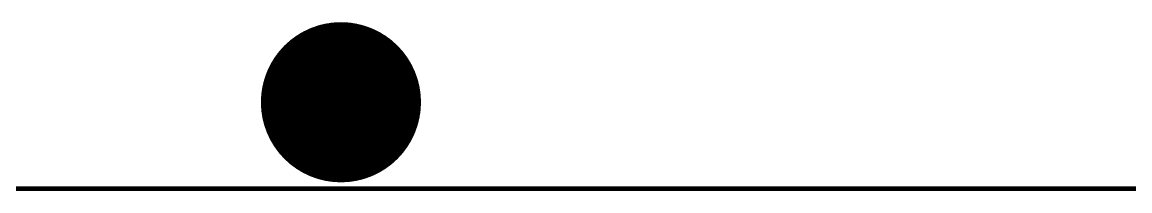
# Model space of a CAD drawing. Extents: x 0 to 426, y 0 to 160.
# Drawn here: x 106.5 to 170.7, y -0.1 to 9.6 of the extents above; entities that cross this region are included whole.
import ezdxf

# ---------------------------------------------------------------- set-up
doc = ezdxf.new("R2010")
doc.units = 0
doc.header["$MEASUREMENT"] = 0
for name, color, linetype in [('20', 7, 'CONTINUOUS'), ('21', 253, 'CONTINUOUS'), ('23', 7, 'CONTINUOUS'), ('41', 22, 'CONTINUOUS'), ('42', 175, 'CONTINUOUS')]:
    doc.layers.add(name, color=color, linetype=linetype)

msp = doc.modelspace()

# ---------------------------------------------------------------- linework, layer by layer
at = {"layer": '20', "const_width": 0.254}
msp.add_lwpolyline([(5, 0), (335, 0)], dxfattribs=at)
at = {"layer": '20'}
msp.add_circle((125, 5), 1.905, dxfattribs=at)
at = {"layer": '21', "const_width": 0.127}
msp.add_lwpolyline([(125, 0.428, 1), (125, 9.572, 1), (125, 0.428)], format="xyb", dxfattribs=at)
at = {"layer": '23'}
msp.add_point((125, 5), dxfattribs=at)
at = {"layer": '41', "const_width": 0.127}
for points in [[(124.4032, 9.5329), (125, 9.572)], [(125, 9.572), (125.5968, 9.5329)], [(122.2167, 8.6272), (122.714, 8.9595)], [(122.6804, 8.937), (127.3196, 8.937)], [(122.714, 8.9595), (123.2504, 9.224)], [(122.926, 9.064), (127.074, 9.064)], [(123.1835, 9.191), (126.8165, 9.191)], [(123.2504, 9.224), (123.8167, 9.4162)], [(123.5274, 9.318), (126.4726, 9.318)], [(123.8167, 9.4162), (124.4032, 9.5329)], [(123.9614, 9.445), (126.0386, 9.445)], [(125.5968, 9.5329), (126.1833, 9.4162)], [(126.1833, 9.4162), (126.7496, 9.224)], [(126.7496, 9.224), (127.286, 8.9595)], [(127.286, 8.9595), (127.7833, 8.6272)], [(121.7671, 8.2329), (122.2167, 8.6272)], [(121.8459, 8.302), (128.1541, 8.302)], [(121.9907, 8.429), (128.0093, 8.429)], [(122.1355, 8.556), (127.8645, 8.556)], [(122.3002, 8.683), (127.6998, 8.683)], [(122.4903, 8.81), (127.5097, 8.81)], [(127.7833, 8.6272), (128.2329, 8.2329)], [(121.0405, 7.286), (121.3728, 7.7833)], [(121.2951, 7.667), (128.7049, 7.667)], [(121.3728, 7.7833), (121.7671, 8.2329)], [(121.3822, 7.794), (128.6178, 7.794)], [(121.4936, 7.921), (128.5064, 7.921)], [(121.605, 8.048), (128.395, 8.048)], [(121.7163, 8.175), (128.2837, 8.175)], [(128.2329, 8.2329), (128.6272, 7.7833)], [(128.6272, 7.7833), (128.9595, 7.286)], [(120.776, 6.7496), (121.0405, 7.286)], [(120.9153, 7.032), (129.0847, 7.032)], [(120.9779, 7.159), (129.0221, 7.159)], [(121.0405, 7.286), (128.9595, 7.286)], [(121.1254, 7.413), (128.8746, 7.413)], [(121.2102, 7.54), (128.7897, 7.54)], [(128.9595, 7.286), (129.224, 6.7496)], [(120.5838, 6.1833), (120.776, 6.7496)], [(120.6563, 6.397), (129.3437, 6.397)], [(120.6994, 6.524), (129.3006, 6.524)], [(120.7425, 6.651), (129.2575, 6.651)], [(120.79, 6.778), (129.21, 6.778)], [(120.8526, 6.905), (129.1474, 6.905)], [(129.224, 6.7496), (129.4162, 6.1833)], [(120.4671, 5.5968), (120.5838, 6.1833)], [(120.5, 5.762), (129.5, 5.762)], [(120.5252, 5.889), (129.4748, 5.889)], [(120.5505, 6.016), (129.4495, 6.016)], [(120.5758, 6.143), (129.4242, 6.143)], [(120.6132, 6.27), (129.3868, 6.27)], [(129.4162, 6.1833), (129.5329, 5.5968)], [(120.428, 5), (120.4671, 5.5968)], [(120.4363, 5.127), (129.5637, 5.127)], [(120.4446, 5.254), (129.5554, 5.254)], [(120.453, 5.381), (129.547, 5.381)], [(120.4613, 5.508), (129.5387, 5.508)], [(120.4747, 5.635), (129.5253, 5.635)], [(129.5329, 5.5968), (129.572, 5)], [(120.4671, 4.4032), (120.428, 5)], [(120.428, 5), (129.572, 5)], [(120.4363, 4.873), (129.5637, 4.873)], [(120.4447, 4.746), (129.5554, 4.746)], [(120.453, 4.619), (129.547, 4.619)], [(120.4613, 4.492), (129.5387, 4.492)], [(129.572, 5), (129.5329, 4.4032)], [(120.5838, 3.8167), (120.4671, 4.4032)], [(120.4747, 4.365), (129.5253, 4.365)], [(120.5, 4.238), (129.5, 4.238)], [(120.5252, 4.111), (129.4748, 4.111)], [(120.5505, 3.984), (129.4495, 3.984)], [(120.5758, 3.857), (129.4242, 3.857)], [(120.776, 3.2504), (120.5838, 3.8167)], [(129.4162, 3.8167), (129.224, 3.2504)], [(129.5329, 4.4032), (129.4162, 3.8167)], [(120.6132, 3.73), (129.3868, 3.73)], [(120.6563, 3.603), (129.3437, 3.603)], [(120.6994, 3.476), (129.3006, 3.476)], [(120.7425, 3.349), (129.2575, 3.349)], [(121.0405, 2.714), (120.776, 3.2504)], [(120.79, 3.222), (129.21, 3.222)], [(129.224, 3.2504), (128.9595, 2.714)], [(120.8526, 3.095), (129.1474, 3.095)], [(120.9153, 2.968), (129.0847, 2.968)], [(120.9779, 2.841), (129.0221, 2.841)], [(121.3728, 2.2167), (121.0405, 2.714)], [(121.0405, 2.714), (128.9595, 2.714)], [(121.1254, 2.587), (128.8746, 2.587)], [(128.9595, 2.714), (128.6272, 2.2167)], [(121.2103, 2.46), (128.7898, 2.46)], [(121.2951, 2.333), (128.7049, 2.333)], [(121.7671, 1.7671), (121.3728, 2.2167)], [(121.3822, 2.206), (128.6178, 2.206)], [(121.4936, 2.079), (128.5064, 2.079)], [(121.605, 1.952), (128.395, 1.952)], [(128.6272, 2.2167), (128.2329, 1.7671)], [(121.7163, 1.825), (128.2837, 1.825)], [(122.2167, 1.3728), (121.7671, 1.7671)], [(121.8459, 1.698), (128.1541, 1.698)], [(121.9907, 1.571), (128.0093, 1.571)], [(122.1355, 1.444), (127.8645, 1.444)], [(122.714, 1.0405), (122.2167, 1.3728)], [(122.3002, 1.317), (127.6998, 1.317)], [(127.7833, 1.3728), (127.286, 1.0405)], [(128.2329, 1.7671), (127.7833, 1.3728)], [(122.4903, 1.19), (127.5097, 1.19)], [(122.6804, 1.063), (127.3196, 1.063)], [(123.2504, 0.776), (122.714, 1.0405)], [(122.926, 0.936), (127.074, 0.936)], [(123.1835, 0.809), (126.8165, 0.809)], [(123.8167, 0.5838), (123.2504, 0.776)], [(123.5274, 0.682), (126.4727, 0.682)], [(124.4032, 0.4671), (123.8167, 0.5838)], [(126.1833, 0.5838), (125.5968, 0.4671)], [(126.7496, 0.776), (126.1833, 0.5838)], [(127.286, 1.0405), (126.7496, 0.776)], [(123.9614, 0.555), (126.0386, 0.555)], [(125, 0.428), (124.4032, 0.4671)], [(125.5968, 0.4671), (125, 0.428)]]:
    msp.add_lwpolyline(points, dxfattribs=at)
at = {"layer": '41', "const_width": 0.0635}
for points in [[(125.0021, 9.6037, 1), (124.9979, 9.5403)], [(125.0021, 9.5403, 1), (124.9979, 9.6037)], [(122.6804, 8.9688, 1), (122.6804, 8.9053)], [(122.7, 8.9879, 1), (122.728, 8.931)], [(122.7316, 8.9331, 1), (122.6964, 8.9859)], [(122.926, 9.0958, 1), (122.926, 9.0322)], [(123.1835, 9.2228, 1), (123.1835, 9.1593)], [(123.2402, 9.254, 1), (123.2606, 9.1939)], [(123.2644, 9.1955, 1), (123.2363, 9.2525)], [(123.5274, 9.3498, 1), (123.5274, 9.2862)], [(123.8105, 9.4474, 1), (123.8229, 9.3851)], [(123.8269, 9.3861, 1), (123.8065, 9.4463)], [(123.9614, 9.4768, 1), (123.9614, 9.4132)], [(124.4012, 9.5646, 1), (124.4053, 9.5012)], [(124.4094, 9.5017, 1), (124.397, 9.564)], [(125.603, 9.564, 1), (125.5906, 9.5017)], [(125.5947, 9.5012, 1), (125.5988, 9.5646)], [(126.0386, 9.4132, 1), (126.0386, 9.4768)], [(126.1935, 9.4463, 1), (126.1731, 9.3861)], [(126.1771, 9.3851, 1), (126.1895, 9.4474)], [(126.4726, 9.2862, 1), (126.4726, 9.3498)], [(126.7637, 9.2525, 1), (126.7356, 9.1955)], [(126.7394, 9.1939, 1), (126.7598, 9.254)], [(126.8165, 9.1593, 1), (126.8165, 9.2228)], [(127.074, 9.0322, 1), (127.074, 9.0958)], [(127.3036, 8.9859, 1), (127.2684, 8.9331)], [(127.272, 8.931, 1), (127.3, 8.9879)], [(127.3196, 8.9053, 1), (127.3196, 8.9688)], [(121.8459, 8.3338, 1), (121.8459, 8.2702)], [(121.9907, 8.4608, 1), (121.9907, 8.3972)], [(122.1355, 8.5878, 1), (122.1355, 8.5243)], [(122.1991, 8.6536, 1), (122.2344, 8.6008)], [(122.2377, 8.6033, 1), (122.1958, 8.6511)], [(122.3002, 8.7148, 1), (122.3002, 8.6512)], [(122.4903, 8.8418, 1), (122.4903, 8.7782)], [(127.5097, 8.7782, 1), (127.5097, 8.8418)], [(127.6998, 8.6512, 1), (127.6998, 8.7148)], [(127.8042, 8.6511, 1), (127.7623, 8.6033)], [(127.7656, 8.6008, 1), (127.8009, 8.6536)], [(127.8645, 8.5243, 1), (127.8645, 8.5878)], [(128.0093, 8.3972, 1), (128.0093, 8.4608)], [(128.1541, 8.2702, 1), (128.1541, 8.3338)], [(121.2951, 7.6988, 1), (121.2951, 7.6353)], [(121.3489, 7.8042, 1), (121.3967, 7.7623)], [(121.3992, 7.7656, 1), (121.3464, 7.8009)], [(121.3822, 7.8258, 1), (121.3822, 7.7623)], [(121.4936, 7.9527, 1), (121.4936, 7.8893)], [(121.605, 8.0798, 1), (121.605, 8.0162)], [(121.7163, 8.2068, 1), (121.7163, 8.1433)], [(121.7462, 8.2568, 1), (121.788, 8.209)], [(121.791, 8.212, 1), (121.7432, 8.2538)], [(128.2568, 8.2538, 1), (128.209, 8.212)], [(128.212, 8.209, 1), (128.2538, 8.2568)], [(128.2837, 8.1433, 1), (128.2837, 8.2068)], [(128.395, 8.0162, 1), (128.395, 8.0798)], [(128.5064, 7.8893, 1), (128.5064, 7.9527)], [(128.6536, 7.8009, 1), (128.6008, 7.7656)], [(128.6033, 7.7623, 1), (128.6511, 7.8042)], [(128.6178, 7.7623, 1), (128.6178, 7.8258)], [(128.7049, 7.6353, 1), (128.7049, 7.6988)], [(120.9153, 7.0637, 1), (120.9153, 7.0003)], [(120.9779, 7.1908, 1), (120.9779, 7.1273)], [(121.0405, 7.3178, 1), (121.0405, 7.2543)], [(121.0141, 7.3036, 1), (121.0669, 7.2684)], [(121.069, 7.272, 1), (121.0121, 7.3)], [(121.1254, 7.4447, 1), (121.1254, 7.3813)], [(121.2102, 7.5717, 1), (121.2102, 7.5083)], [(128.7897, 7.5083, 1), (128.7897, 7.5717)], [(128.8746, 7.3813, 1), (128.8746, 7.4447)], [(128.9879, 7.3, 1), (128.931, 7.272)], [(128.9331, 7.2684, 1), (128.9859, 7.3036)], [(128.9595, 7.2543, 1), (128.9595, 7.3178)], [(129.0221, 7.1273, 1), (129.0221, 7.1908)], [(129.0847, 7.0003, 1), (129.0847, 7.0637)], [(120.6563, 6.4287, 1), (120.6563, 6.3653)], [(120.6994, 6.5557, 1), (120.6994, 6.4923)], [(120.7425, 6.6828, 1), (120.7425, 6.6193)], [(120.7475, 6.7637, 1), (120.8045, 6.7356)], [(120.8061, 6.7394, 1), (120.746, 6.7598)], [(120.79, 6.8098, 1), (120.79, 6.7463)], [(120.8526, 6.9367, 1), (120.8526, 6.8733)], [(129.1474, 6.8733, 1), (129.1474, 6.9367)], [(129.254, 6.7598, 1), (129.1939, 6.7394)], [(129.1955, 6.7356, 1), (129.2525, 6.7637)], [(129.21, 6.7463, 1), (129.21, 6.8098)], [(129.2575, 6.6193, 1), (129.2575, 6.6828)], [(129.3006, 6.4923, 1), (129.3006, 6.5557)], [(129.3437, 6.3653, 1), (129.3437, 6.4287)], [(120.5, 5.7938, 1), (120.5, 5.7303)], [(120.5252, 5.9207, 1), (120.5252, 5.8573)], [(120.5505, 6.0477, 1), (120.5505, 5.9843)], [(120.5758, 6.1748, 1), (120.5758, 6.1113)], [(120.5537, 6.1935, 1), (120.6139, 6.1731)], [(120.6149, 6.1771, 1), (120.5526, 6.1895)], [(120.6132, 6.3018, 1), (120.6132, 6.2383)], [(129.4474, 6.1895, 1), (129.3851, 6.1771)], [(129.3861, 6.1731, 1), (129.4463, 6.1935)], [(129.3868, 6.2383, 1), (129.3868, 6.3018)], [(129.4242, 6.1113, 1), (129.4242, 6.1748)], [(129.4495, 5.9843, 1), (129.4495, 6.0477)], [(129.4748, 5.8573, 1), (129.4748, 5.9207)], [(129.5, 5.7303, 1), (129.5, 5.7938)], [(120.4363, 5.1588, 1), (120.4363, 5.0953)], [(120.4446, 5.2858, 1), (120.4446, 5.2223)], [(120.453, 5.4127, 1), (120.453, 5.3493)], [(120.4613, 5.5397, 1), (120.4613, 5.4763)], [(120.4988, 5.5947, 1), (120.4354, 5.5988)], [(120.436, 5.603, 1), (120.4983, 5.5906)], [(120.4747, 5.6668, 1), (120.4747, 5.6033)], [(129.5646, 5.5988, 1), (129.5012, 5.5947)], [(129.5017, 5.5906, 1), (129.564, 5.603)], [(129.5253, 5.6033, 1), (129.5253, 5.6668)], [(129.5387, 5.4763, 1), (129.5387, 5.5397)], [(129.547, 5.3493, 1), (129.547, 5.4127)], [(129.5554, 5.2223, 1), (129.5554, 5.2858)], [(129.5637, 5.0953, 1), (129.5637, 5.1588)], [(120.4597, 5.0021, 1), (120.3963, 4.9979)], [(120.3963, 5.0021, 1), (120.4597, 4.9979)], [(120.428, 5.0317, 1), (120.428, 4.9683)], [(120.4363, 4.9047, 1), (120.4363, 4.8413)], [(120.4447, 4.7778, 1), (120.4447, 4.7143)], [(120.453, 4.6508, 1), (120.453, 4.5873)], [(120.4613, 4.5237, 1), (120.4613, 4.4603)], [(129.5387, 4.4603, 1), (129.5387, 4.5237)], [(129.6037, 4.9979, 1), (129.5403, 5.0021)], [(129.5403, 4.9979, 1), (129.6037, 5.0021)], [(129.547, 4.5873, 1), (129.547, 4.6508)], [(129.5554, 4.7143, 1), (129.5554, 4.7778)], [(129.5637, 4.8413, 1), (129.5637, 4.9047)], [(129.572, 4.9683, 1), (129.572, 5.0317)], [(120.4983, 4.4094, 1), (120.436, 4.397)], [(120.4354, 4.4012, 1), (120.4988, 4.4053)], [(120.4747, 4.3967, 1), (120.4747, 4.3333)], [(120.5, 4.2698, 1), (120.5, 4.2063)], [(120.5252, 4.1427, 1), (120.5252, 4.0793)], [(120.5505, 4.0157, 1), (120.5505, 3.9522)], [(120.5758, 3.8888, 1), (120.5758, 3.8253)], [(120.6139, 3.8269, 1), (120.5537, 3.8065)], [(120.5526, 3.8105, 1), (120.6149, 3.8229)], [(129.3851, 3.8229, 1), (129.4474, 3.8105)], [(129.4463, 3.8065, 1), (129.3861, 3.8269)], [(129.4242, 3.8253, 1), (129.4242, 3.8888)], [(129.4495, 3.9522, 1), (129.4495, 4.0157)], [(129.4748, 4.0793, 1), (129.4748, 4.1427)], [(129.5, 4.2063, 1), (129.5, 4.2698)], [(129.5012, 4.4053, 1), (129.5646, 4.4012)], [(129.564, 4.397, 1), (129.5017, 4.4094)], [(129.5253, 4.3333, 1), (129.5253, 4.3967)], [(120.6132, 3.7618, 1), (120.6132, 3.6982)], [(120.6563, 3.6348, 1), (120.6563, 3.5713)], [(120.6994, 3.5078, 1), (120.6994, 3.4442)], [(120.7425, 3.3808, 1), (120.7425, 3.3173)], [(120.8045, 3.2644, 1), (120.7475, 3.2363)], [(120.746, 3.2402, 1), (120.8061, 3.2606)], [(120.79, 3.2538, 1), (120.79, 3.1902)], [(129.1939, 3.2606, 1), (129.254, 3.2402)], [(129.2525, 3.2363, 1), (129.1955, 3.2644)], [(129.21, 3.1902, 1), (129.21, 3.2538)], [(129.2575, 3.3173, 1), (129.2575, 3.3808)], [(129.3006, 3.4442, 1), (129.3006, 3.5078)], [(129.3437, 3.5713, 1), (129.3437, 3.6348)], [(129.3868, 3.6982, 1), (129.3868, 3.7618)], [(120.8526, 3.1268, 1), (120.8526, 3.0633)], [(120.9153, 2.9998, 1), (120.9153, 2.9362)], [(120.9779, 2.8728, 1), (120.9779, 2.8093)], [(121.0405, 2.7458, 1), (121.0405, 2.6822)], [(121.0669, 2.7316, 1), (121.0141, 2.6964)], [(121.0121, 2.7, 1), (121.069, 2.728)], [(121.1254, 2.6188, 1), (121.1254, 2.5553)], [(128.8746, 2.5553, 1), (128.8746, 2.6188)], [(128.931, 2.728, 1), (128.9879, 2.7)], [(128.9859, 2.6964, 1), (128.9331, 2.7316)], [(128.9595, 2.6822, 1), (128.9595, 2.7458)], [(129.0221, 2.8093, 1), (129.0221, 2.8728)], [(129.0847, 2.9362, 1), (129.0847, 2.9998)], [(129.1474, 3.0633, 1), (129.1474, 3.1268)], [(121.2103, 2.4918, 1), (121.2103, 2.4282)], [(121.2951, 2.3648, 1), (121.2951, 2.3013)], [(121.3967, 2.2377, 1), (121.3489, 2.1958)], [(121.3464, 2.1991, 1), (121.3992, 2.2344)], [(121.3822, 2.2378, 1), (121.3822, 2.1742)], [(121.4936, 2.1108, 1), (121.4936, 2.0473)], [(121.605, 1.9838, 1), (121.605, 1.9203)], [(128.395, 1.9203, 1), (128.395, 1.9838)], [(128.5064, 2.0473, 1), (128.5064, 2.1108)], [(128.6008, 2.2344, 1), (128.6536, 2.1991)], [(128.6511, 2.1958, 1), (128.6033, 2.2377)], [(128.6178, 2.1742, 1), (128.6178, 2.2378)], [(128.7049, 2.3013, 1), (128.7049, 2.3648)], [(128.7898, 2.4282, 1), (128.7898, 2.4918)], [(121.7163, 1.8568, 1), (121.7163, 1.7933)], [(121.788, 1.791, 1), (121.7462, 1.7432)], [(121.7432, 1.7462, 1), (121.791, 1.788)], [(121.8459, 1.7298, 1), (121.8459, 1.6663)], [(121.9907, 1.6028, 1), (121.9907, 1.5393)], [(122.1355, 1.4758, 1), (122.1355, 1.4123)], [(122.2344, 1.3992, 1), (122.1991, 1.3464)], [(122.1958, 1.3489, 1), (122.2377, 1.3967)], [(122.3002, 1.3488, 1), (122.3002, 1.2853)], [(127.6998, 1.2853, 1), (127.6998, 1.3488)], [(127.7623, 1.3967, 1), (127.8042, 1.3489)], [(127.8009, 1.3464, 1), (127.7656, 1.3992)], [(127.8645, 1.4123, 1), (127.8645, 1.4758)], [(128.0093, 1.5393, 1), (128.0093, 1.6028)], [(128.1541, 1.6663, 1), (128.1541, 1.7298)], [(128.209, 1.788, 1), (128.2568, 1.7462)], [(128.2538, 1.7432, 1), (128.212, 1.791)], [(128.2837, 1.7933, 1), (128.2837, 1.8568)], [(122.4903, 1.2217, 1), (122.4903, 1.1583)], [(122.6804, 1.0947, 1), (122.6804, 1.0312)], [(122.728, 1.069, 1), (122.7, 1.0121)], [(122.6964, 1.0141, 1), (122.7316, 1.0669)], [(122.926, 0.9678, 1), (122.926, 0.9042)], [(123.1835, 0.8408, 1), (123.1835, 0.7772)], [(123.2606, 0.8061, 1), (123.2402, 0.746)], [(123.2363, 0.7475, 1), (123.2644, 0.8045)], [(123.5274, 0.7138, 1), (123.5274, 0.6502)], [(123.8229, 0.6149, 1), (123.8105, 0.5526)], [(123.8065, 0.5537, 1), (123.8269, 0.6139)], [(126.1731, 0.6139, 1), (126.1935, 0.5537)], [(126.1895, 0.5526, 1), (126.1771, 0.6149)], [(126.4727, 0.6502, 1), (126.4727, 0.7138)], [(126.7356, 0.8045, 1), (126.7637, 0.7475)], [(126.7598, 0.746, 1), (126.7394, 0.8061)], [(126.8165, 0.7772, 1), (126.8165, 0.8408)], [(127.074, 0.9042, 1), (127.074, 0.9678)], [(127.2684, 1.0669, 1), (127.3036, 1.0141)], [(127.3, 1.0121, 1), (127.272, 1.069)], [(127.3196, 1.0312, 1), (127.3196, 1.0947)], [(127.5097, 1.1583, 1), (127.5097, 1.2217)], [(123.9614, 0.5868, 1), (123.9614, 0.5232)], [(124.4053, 0.4988, 1), (124.4012, 0.4354)], [(124.397, 0.436, 1), (124.4094, 0.4983)], [(124.9979, 0.4597, 1), (125.0021, 0.3963)], [(124.9979, 0.3963, 1), (125.0021, 0.4597)], [(125.5906, 0.4983, 1), (125.603, 0.436)], [(125.5988, 0.4354, 1), (125.5947, 0.4988)], [(126.0386, 0.5232, 1), (126.0386, 0.5868)]]:
    msp.add_lwpolyline(points, format="xyb", dxfattribs=at)
at = {"layer": '42', "const_width": 0.127}
for points in [[(124.4032, 9.5329), (125, 9.572)], [(125, 9.572), (125.5968, 9.5329)], [(122.2167, 8.6272), (122.714, 8.9595)], [(122.6804, 8.937), (127.3196, 8.937)], [(122.714, 8.9595), (123.2504, 9.224)], [(122.926, 9.064), (127.074, 9.064)], [(123.1835, 9.191), (126.8165, 9.191)], [(123.2504, 9.224), (123.8167, 9.4162)], [(123.5274, 9.318), (126.4726, 9.318)], [(123.8167, 9.4162), (124.4032, 9.5329)], [(123.9614, 9.445), (126.0386, 9.445)], [(125.5968, 9.5329), (126.1833, 9.4162)], [(126.1833, 9.4162), (126.7496, 9.224)], [(126.7496, 9.224), (127.286, 8.9595)], [(127.286, 8.9595), (127.7833, 8.6272)], [(121.7671, 8.2329), (122.2167, 8.6272)], [(121.8459, 8.302), (128.1541, 8.302)], [(121.9907, 8.429), (128.0093, 8.429)], [(122.1355, 8.556), (127.8645, 8.556)], [(122.3002, 8.683), (127.6998, 8.683)], [(122.4903, 8.81), (127.5097, 8.81)], [(127.7833, 8.6272), (128.2329, 8.2329)], [(121.0405, 7.286), (121.3728, 7.7833)], [(121.2951, 7.667), (128.7049, 7.667)], [(121.3728, 7.7833), (121.7671, 8.2329)], [(121.3822, 7.794), (128.6178, 7.794)], [(121.4936, 7.921), (128.5064, 7.921)], [(121.605, 8.048), (128.395, 8.048)], [(121.7163, 8.175), (128.2837, 8.175)], [(128.2329, 8.2329), (128.6272, 7.7833)], [(128.6272, 7.7833), (128.9595, 7.286)], [(120.776, 6.7496), (121.0405, 7.286)], [(120.9153, 7.032), (129.0847, 7.032)], [(120.9779, 7.159), (129.0221, 7.159)], [(121.0405, 7.286), (128.9595, 7.286)], [(121.1254, 7.413), (128.8746, 7.413)], [(121.2102, 7.54), (128.7897, 7.54)], [(128.9595, 7.286), (129.224, 6.7496)], [(120.5838, 6.1833), (120.776, 6.7496)], [(120.6563, 6.397), (129.3437, 6.397)], [(120.6994, 6.524), (129.3006, 6.524)], [(120.7425, 6.651), (129.2575, 6.651)], [(120.79, 6.778), (129.21, 6.778)], [(120.8526, 6.905), (129.1474, 6.905)], [(129.224, 6.7496), (129.4162, 6.1833)], [(120.4671, 5.5968), (120.5838, 6.1833)], [(120.5, 5.762), (129.5, 5.762)], [(120.5252, 5.889), (129.4748, 5.889)], [(120.5505, 6.016), (129.4495, 6.016)], [(120.5758, 6.143), (129.4242, 6.143)], [(120.6132, 6.27), (129.3868, 6.27)], [(129.4162, 6.1833), (129.5329, 5.5968)], [(120.428, 5), (120.4671, 5.5968)], [(120.4363, 5.127), (129.5637, 5.127)], [(120.4446, 5.254), (129.5554, 5.254)], [(120.453, 5.381), (129.547, 5.381)], [(120.4613, 5.508), (129.5387, 5.508)], [(120.4747, 5.635), (129.5253, 5.635)], [(129.5329, 5.5968), (129.572, 5)], [(120.4671, 4.4032), (120.428, 5)], [(120.428, 5), (129.572, 5)], [(120.4363, 4.873), (129.5637, 4.873)], [(120.4447, 4.746), (129.5554, 4.746)], [(120.453, 4.619), (129.547, 4.619)], [(120.4613, 4.492), (129.5387, 4.492)], [(129.572, 5), (129.5329, 4.4032)], [(120.5838, 3.8167), (120.4671, 4.4032)], [(120.4747, 4.365), (129.5253, 4.365)], [(120.5, 4.238), (129.5, 4.238)], [(120.5252, 4.111), (129.4748, 4.111)], [(120.5505, 3.984), (129.4495, 3.984)], [(120.5758, 3.857), (129.4242, 3.857)], [(120.776, 3.2504), (120.5838, 3.8167)], [(129.4162, 3.8167), (129.224, 3.2504)], [(129.5329, 4.4032), (129.4162, 3.8167)], [(120.6132, 3.73), (129.3868, 3.73)], [(120.6563, 3.603), (129.3437, 3.603)], [(120.6994, 3.476), (129.3006, 3.476)], [(120.7425, 3.349), (129.2575, 3.349)], [(121.0405, 2.714), (120.776, 3.2504)], [(120.79, 3.222), (129.21, 3.222)], [(129.224, 3.2504), (128.9595, 2.714)], [(120.8526, 3.095), (129.1474, 3.095)], [(120.9153, 2.968), (129.0847, 2.968)], [(120.9779, 2.841), (129.0221, 2.841)], [(121.3728, 2.2167), (121.0405, 2.714)], [(121.0405, 2.714), (128.9595, 2.714)], [(121.1254, 2.587), (128.8746, 2.587)], [(128.9595, 2.714), (128.6272, 2.2167)], [(121.2103, 2.46), (128.7898, 2.46)], [(121.2951, 2.333), (128.7049, 2.333)], [(121.7671, 1.7671), (121.3728, 2.2167)], [(121.3822, 2.206), (128.6178, 2.206)], [(121.4936, 2.079), (128.5064, 2.079)], [(121.605, 1.952), (128.395, 1.952)], [(128.6272, 2.2167), (128.2329, 1.7671)], [(121.7163, 1.825), (128.2837, 1.825)], [(122.2167, 1.3728), (121.7671, 1.7671)], [(121.8459, 1.698), (128.1541, 1.698)], [(121.9907, 1.571), (128.0093, 1.571)], [(122.1355, 1.444), (127.8645, 1.444)], [(122.714, 1.0405), (122.2167, 1.3728)], [(122.3002, 1.317), (127.6998, 1.317)], [(127.7833, 1.3728), (127.286, 1.0405)], [(128.2329, 1.7671), (127.7833, 1.3728)], [(122.4903, 1.19), (127.5097, 1.19)], [(122.6804, 1.063), (127.3196, 1.063)], [(123.2504, 0.776), (122.714, 1.0405)], [(122.926, 0.936), (127.074, 0.936)], [(123.1835, 0.809), (126.8165, 0.809)], [(123.8167, 0.5838), (123.2504, 0.776)], [(123.5274, 0.682), (126.4727, 0.682)], [(124.4032, 0.4671), (123.8167, 0.5838)], [(126.1833, 0.5838), (125.5968, 0.4671)], [(126.7496, 0.776), (126.1833, 0.5838)], [(127.286, 1.0405), (126.7496, 0.776)], [(123.9614, 0.555), (126.0386, 0.555)], [(125, 0.428), (124.4032, 0.4671)], [(125.5968, 0.4671), (125, 0.428)]]:
    msp.add_lwpolyline(points, dxfattribs=at)
at = {"layer": '42', "const_width": 0.0635}
for points in [[(125.0021, 9.6037, 1), (124.9979, 9.5403)], [(125.0021, 9.5403, 1), (124.9979, 9.6037)], [(122.6804, 8.9688, 1), (122.6804, 8.9053)], [(122.7, 8.9879, 1), (122.728, 8.931)], [(122.7316, 8.9331, 1), (122.6964, 8.9859)], [(122.926, 9.0958, 1), (122.926, 9.0322)], [(123.1835, 9.2228, 1), (123.1835, 9.1593)], [(123.2402, 9.254, 1), (123.2606, 9.1939)], [(123.2644, 9.1955, 1), (123.2363, 9.2525)], [(123.5274, 9.3498, 1), (123.5274, 9.2862)], [(123.8105, 9.4474, 1), (123.8229, 9.3851)], [(123.8269, 9.3861, 1), (123.8065, 9.4463)], [(123.9614, 9.4768, 1), (123.9614, 9.4132)], [(124.4012, 9.5646, 1), (124.4053, 9.5012)], [(124.4094, 9.5017, 1), (124.397, 9.564)], [(125.603, 9.564, 1), (125.5906, 9.5017)], [(125.5947, 9.5012, 1), (125.5988, 9.5646)], [(126.0386, 9.4132, 1), (126.0386, 9.4768)], [(126.1935, 9.4463, 1), (126.1731, 9.3861)], [(126.1771, 9.3851, 1), (126.1895, 9.4474)], [(126.4726, 9.2862, 1), (126.4726, 9.3498)], [(126.7637, 9.2525, 1), (126.7356, 9.1955)], [(126.7394, 9.1939, 1), (126.7598, 9.254)], [(126.8165, 9.1593, 1), (126.8165, 9.2228)], [(127.074, 9.0322, 1), (127.074, 9.0958)], [(127.3036, 8.9859, 1), (127.2684, 8.9331)], [(127.272, 8.931, 1), (127.3, 8.9879)], [(127.3196, 8.9053, 1), (127.3196, 8.9688)], [(121.8459, 8.3338, 1), (121.8459, 8.2702)], [(121.9907, 8.4608, 1), (121.9907, 8.3972)], [(122.1355, 8.5878, 1), (122.1355, 8.5243)], [(122.1991, 8.6536, 1), (122.2344, 8.6008)], [(122.2377, 8.6033, 1), (122.1958, 8.6511)], [(122.3002, 8.7148, 1), (122.3002, 8.6512)], [(122.4903, 8.8418, 1), (122.4903, 8.7782)], [(127.5097, 8.7782, 1), (127.5097, 8.8418)], [(127.6998, 8.6512, 1), (127.6998, 8.7148)], [(127.8042, 8.6511, 1), (127.7623, 8.6033)], [(127.7656, 8.6008, 1), (127.8009, 8.6536)], [(127.8645, 8.5243, 1), (127.8645, 8.5878)], [(128.0093, 8.3972, 1), (128.0093, 8.4608)], [(128.1541, 8.2702, 1), (128.1541, 8.3338)], [(121.2951, 7.6988, 1), (121.2951, 7.6353)], [(121.3489, 7.8042, 1), (121.3967, 7.7623)], [(121.3992, 7.7656, 1), (121.3464, 7.8009)], [(121.3822, 7.8258, 1), (121.3822, 7.7623)], [(121.4936, 7.9527, 1), (121.4936, 7.8893)], [(121.605, 8.0798, 1), (121.605, 8.0162)], [(121.7163, 8.2068, 1), (121.7163, 8.1433)], [(121.7462, 8.2568, 1), (121.788, 8.209)], [(121.791, 8.212, 1), (121.7432, 8.2538)], [(128.2568, 8.2538, 1), (128.209, 8.212)], [(128.212, 8.209, 1), (128.2538, 8.2568)], [(128.2837, 8.1433, 1), (128.2837, 8.2068)], [(128.395, 8.0162, 1), (128.395, 8.0798)], [(128.5064, 7.8893, 1), (128.5064, 7.9527)], [(128.6536, 7.8009, 1), (128.6008, 7.7656)], [(128.6033, 7.7623, 1), (128.6511, 7.8042)], [(128.6178, 7.7623, 1), (128.6178, 7.8258)], [(128.7049, 7.6353, 1), (128.7049, 7.6988)], [(120.9153, 7.0637, 1), (120.9153, 7.0003)], [(120.9779, 7.1908, 1), (120.9779, 7.1273)], [(121.0405, 7.3178, 1), (121.0405, 7.2543)], [(121.0141, 7.3036, 1), (121.0669, 7.2684)], [(121.069, 7.272, 1), (121.0121, 7.3)], [(121.1254, 7.4447, 1), (121.1254, 7.3813)], [(121.2102, 7.5717, 1), (121.2102, 7.5083)], [(128.7897, 7.5083, 1), (128.7897, 7.5717)], [(128.8746, 7.3813, 1), (128.8746, 7.4447)], [(128.9879, 7.3, 1), (128.931, 7.272)], [(128.9331, 7.2684, 1), (128.9859, 7.3036)], [(128.9595, 7.2543, 1), (128.9595, 7.3178)], [(129.0221, 7.1273, 1), (129.0221, 7.1908)], [(129.0847, 7.0003, 1), (129.0847, 7.0637)], [(120.6563, 6.4287, 1), (120.6563, 6.3653)], [(120.6994, 6.5557, 1), (120.6994, 6.4923)], [(120.7425, 6.6828, 1), (120.7425, 6.6193)], [(120.7475, 6.7637, 1), (120.8045, 6.7356)], [(120.8061, 6.7394, 1), (120.746, 6.7598)], [(120.79, 6.8098, 1), (120.79, 6.7463)], [(120.8526, 6.9367, 1), (120.8526, 6.8733)], [(129.1474, 6.8733, 1), (129.1474, 6.9367)], [(129.254, 6.7598, 1), (129.1939, 6.7394)], [(129.1955, 6.7356, 1), (129.2525, 6.7637)], [(129.21, 6.7463, 1), (129.21, 6.8098)], [(129.2575, 6.6193, 1), (129.2575, 6.6828)], [(129.3006, 6.4923, 1), (129.3006, 6.5557)], [(129.3437, 6.3653, 1), (129.3437, 6.4287)], [(120.5, 5.7938, 1), (120.5, 5.7303)], [(120.5252, 5.9207, 1), (120.5252, 5.8573)], [(120.5505, 6.0477, 1), (120.5505, 5.9843)], [(120.5758, 6.1748, 1), (120.5758, 6.1113)], [(120.5537, 6.1935, 1), (120.6139, 6.1731)], [(120.6149, 6.1771, 1), (120.5526, 6.1895)], [(120.6132, 6.3018, 1), (120.6132, 6.2383)], [(129.4474, 6.1895, 1), (129.3851, 6.1771)], [(129.3861, 6.1731, 1), (129.4463, 6.1935)], [(129.3868, 6.2383, 1), (129.3868, 6.3018)], [(129.4242, 6.1113, 1), (129.4242, 6.1748)], [(129.4495, 5.9843, 1), (129.4495, 6.0477)], [(129.4748, 5.8573, 1), (129.4748, 5.9207)], [(129.5, 5.7303, 1), (129.5, 5.7938)], [(120.4363, 5.1588, 1), (120.4363, 5.0953)], [(120.4446, 5.2858, 1), (120.4446, 5.2223)], [(120.453, 5.4127, 1), (120.453, 5.3493)], [(120.4613, 5.5397, 1), (120.4613, 5.4763)], [(120.4988, 5.5947, 1), (120.4354, 5.5988)], [(120.436, 5.603, 1), (120.4983, 5.5906)], [(120.4747, 5.6668, 1), (120.4747, 5.6033)], [(129.5646, 5.5988, 1), (129.5012, 5.5947)], [(129.5017, 5.5906, 1), (129.564, 5.603)], [(129.5253, 5.6033, 1), (129.5253, 5.6668)], [(129.5387, 5.4763, 1), (129.5387, 5.5397)], [(129.547, 5.3493, 1), (129.547, 5.4127)], [(129.5554, 5.2223, 1), (129.5554, 5.2858)], [(129.5637, 5.0953, 1), (129.5637, 5.1588)], [(120.4597, 5.0021, 1), (120.3963, 4.9979)], [(120.3963, 5.0021, 1), (120.4597, 4.9979)], [(120.428, 5.0317, 1), (120.428, 4.9683)], [(120.4363, 4.9047, 1), (120.4363, 4.8413)], [(120.4447, 4.7778, 1), (120.4447, 4.7143)], [(120.453, 4.6508, 1), (120.453, 4.5873)], [(120.4613, 4.5237, 1), (120.4613, 4.4603)], [(129.5387, 4.4603, 1), (129.5387, 4.5237)], [(129.6037, 4.9979, 1), (129.5403, 5.0021)], [(129.5403, 4.9979, 1), (129.6037, 5.0021)], [(129.547, 4.5873, 1), (129.547, 4.6508)], [(129.5554, 4.7143, 1), (129.5554, 4.7778)], [(129.5637, 4.8413, 1), (129.5637, 4.9047)], [(129.572, 4.9683, 1), (129.572, 5.0317)], [(120.4983, 4.4094, 1), (120.436, 4.397)], [(120.4354, 4.4012, 1), (120.4988, 4.4053)], [(120.4747, 4.3967, 1), (120.4747, 4.3333)], [(120.5, 4.2698, 1), (120.5, 4.2063)], [(120.5252, 4.1427, 1), (120.5252, 4.0793)], [(120.5505, 4.0157, 1), (120.5505, 3.9522)], [(120.5758, 3.8888, 1), (120.5758, 3.8253)], [(120.6139, 3.8269, 1), (120.5537, 3.8065)], [(120.5526, 3.8105, 1), (120.6149, 3.8229)], [(129.3851, 3.8229, 1), (129.4474, 3.8105)], [(129.4463, 3.8065, 1), (129.3861, 3.8269)], [(129.4242, 3.8253, 1), (129.4242, 3.8888)], [(129.4495, 3.9522, 1), (129.4495, 4.0157)], [(129.4748, 4.0793, 1), (129.4748, 4.1427)], [(129.5, 4.2063, 1), (129.5, 4.2698)], [(129.5012, 4.4053, 1), (129.5646, 4.4012)], [(129.564, 4.397, 1), (129.5017, 4.4094)], [(129.5253, 4.3333, 1), (129.5253, 4.3967)], [(120.6132, 3.7618, 1), (120.6132, 3.6982)], [(120.6563, 3.6348, 1), (120.6563, 3.5713)], [(120.6994, 3.5078, 1), (120.6994, 3.4442)], [(120.7425, 3.3808, 1), (120.7425, 3.3173)], [(120.8045, 3.2644, 1), (120.7475, 3.2363)], [(120.746, 3.2402, 1), (120.8061, 3.2606)], [(120.79, 3.2538, 1), (120.79, 3.1902)], [(129.1939, 3.2606, 1), (129.254, 3.2402)], [(129.2525, 3.2363, 1), (129.1955, 3.2644)], [(129.21, 3.1902, 1), (129.21, 3.2538)], [(129.2575, 3.3173, 1), (129.2575, 3.3808)], [(129.3006, 3.4442, 1), (129.3006, 3.5078)], [(129.3437, 3.5713, 1), (129.3437, 3.6348)], [(129.3868, 3.6982, 1), (129.3868, 3.7618)], [(120.8526, 3.1268, 1), (120.8526, 3.0633)], [(120.9153, 2.9998, 1), (120.9153, 2.9362)], [(120.9779, 2.8728, 1), (120.9779, 2.8093)], [(121.0405, 2.7458, 1), (121.0405, 2.6822)], [(121.0669, 2.7316, 1), (121.0141, 2.6964)], [(121.0121, 2.7, 1), (121.069, 2.728)], [(121.1254, 2.6188, 1), (121.1254, 2.5553)], [(128.8746, 2.5553, 1), (128.8746, 2.6188)], [(128.931, 2.728, 1), (128.9879, 2.7)], [(128.9859, 2.6964, 1), (128.9331, 2.7316)], [(128.9595, 2.6822, 1), (128.9595, 2.7458)], [(129.0221, 2.8093, 1), (129.0221, 2.8728)], [(129.0847, 2.9362, 1), (129.0847, 2.9998)], [(129.1474, 3.0633, 1), (129.1474, 3.1268)], [(121.2103, 2.4918, 1), (121.2103, 2.4282)], [(121.2951, 2.3648, 1), (121.2951, 2.3013)], [(121.3967, 2.2377, 1), (121.3489, 2.1958)], [(121.3464, 2.1991, 1), (121.3992, 2.2344)], [(121.3822, 2.2378, 1), (121.3822, 2.1742)], [(121.4936, 2.1108, 1), (121.4936, 2.0473)], [(121.605, 1.9838, 1), (121.605, 1.9203)], [(128.395, 1.9203, 1), (128.395, 1.9838)], [(128.5064, 2.0473, 1), (128.5064, 2.1108)], [(128.6008, 2.2344, 1), (128.6536, 2.1991)], [(128.6511, 2.1958, 1), (128.6033, 2.2377)], [(128.6178, 2.1742, 1), (128.6178, 2.2378)], [(128.7049, 2.3013, 1), (128.7049, 2.3648)], [(128.7898, 2.4282, 1), (128.7898, 2.4918)], [(121.7163, 1.8568, 1), (121.7163, 1.7933)], [(121.788, 1.791, 1), (121.7462, 1.7432)], [(121.7432, 1.7462, 1), (121.791, 1.788)], [(121.8459, 1.7298, 1), (121.8459, 1.6663)], [(121.9907, 1.6028, 1), (121.9907, 1.5393)], [(122.1355, 1.4758, 1), (122.1355, 1.4123)], [(122.2344, 1.3992, 1), (122.1991, 1.3464)], [(122.1958, 1.3489, 1), (122.2377, 1.3967)], [(122.3002, 1.3488, 1), (122.3002, 1.2853)], [(127.6998, 1.2853, 1), (127.6998, 1.3488)], [(127.7623, 1.3967, 1), (127.8042, 1.3489)], [(127.8009, 1.3464, 1), (127.7656, 1.3992)], [(127.8645, 1.4123, 1), (127.8645, 1.4758)], [(128.0093, 1.5393, 1), (128.0093, 1.6028)], [(128.1541, 1.6663, 1), (128.1541, 1.7298)], [(128.209, 1.788, 1), (128.2568, 1.7462)], [(128.2538, 1.7432, 1), (128.212, 1.791)], [(128.2837, 1.7933, 1), (128.2837, 1.8568)], [(122.4903, 1.2217, 1), (122.4903, 1.1583)], [(122.6804, 1.0947, 1), (122.6804, 1.0312)], [(122.728, 1.069, 1), (122.7, 1.0121)], [(122.6964, 1.0141, 1), (122.7316, 1.0669)], [(122.926, 0.9678, 1), (122.926, 0.9042)], [(123.1835, 0.8408, 1), (123.1835, 0.7772)], [(123.2606, 0.8061, 1), (123.2402, 0.746)], [(123.2363, 0.7475, 1), (123.2644, 0.8045)], [(123.5274, 0.7138, 1), (123.5274, 0.6502)], [(123.8229, 0.6149, 1), (123.8105, 0.5526)], [(123.8065, 0.5537, 1), (123.8269, 0.6139)], [(126.1731, 0.6139, 1), (126.1935, 0.5537)], [(126.1895, 0.5526, 1), (126.1771, 0.6149)], [(126.4727, 0.6502, 1), (126.4727, 0.7138)], [(126.7356, 0.8045, 1), (126.7637, 0.7475)], [(126.7598, 0.746, 1), (126.7394, 0.8061)], [(126.8165, 0.7772, 1), (126.8165, 0.8408)], [(127.074, 0.9042, 1), (127.074, 0.9678)], [(127.2684, 1.0669, 1), (127.3036, 1.0141)], [(127.3, 1.0121, 1), (127.272, 1.069)], [(127.3196, 1.0312, 1), (127.3196, 1.0947)], [(127.5097, 1.1583, 1), (127.5097, 1.2217)], [(123.9614, 0.5868, 1), (123.9614, 0.5232)], [(124.4053, 0.4988, 1), (124.4012, 0.4354)], [(124.397, 0.436, 1), (124.4094, 0.4983)], [(124.9979, 0.4597, 1), (125.0021, 0.3963)], [(124.9979, 0.3963, 1), (125.0021, 0.4597)], [(125.5906, 0.4983, 1), (125.603, 0.436)], [(125.5988, 0.4354, 1), (125.5947, 0.4988)], [(126.0386, 0.5232, 1), (126.0386, 0.5868)]]:
    msp.add_lwpolyline(points, format="xyb", dxfattribs=at)

doc.saveas('drawing.dxf')
